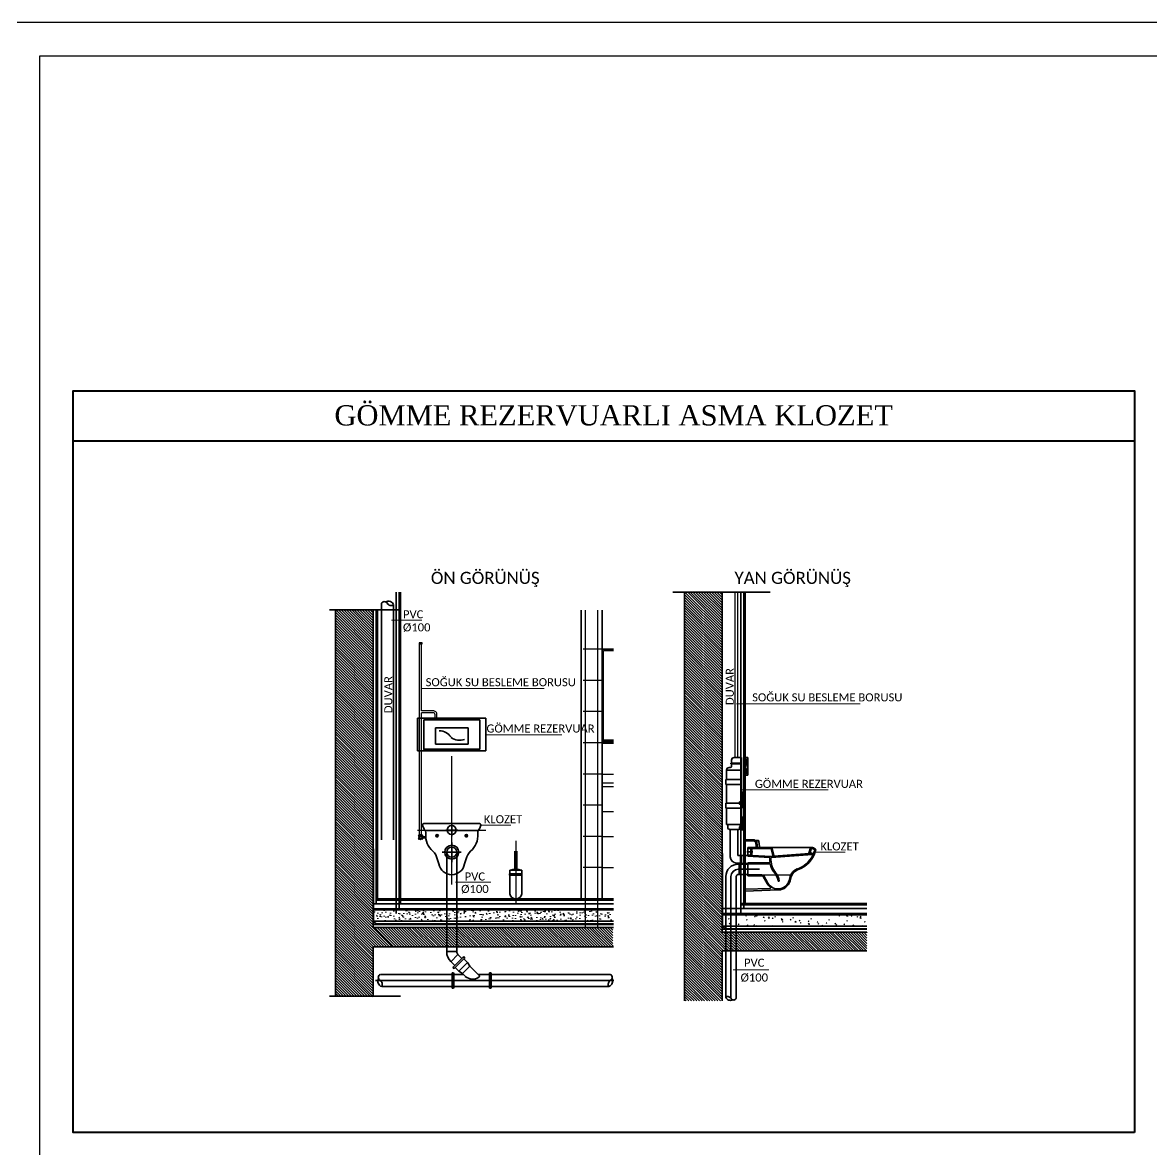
# Model space of a CAD drawing. Header units: centimetres. Extents: x 405464 to 563355, y 50011 to 66875.
# Drawn here: x 544712 to 548065, y 55663 to 59011 of the extents above; entities that cross this region are included whole.
import ezdxf
from ezdxf.enums import TextEntityAlignment as Align

# ---------------------------------------------------------------- set-up
doc = ezdxf.new("R2010")
doc.units = ezdxf.units.CM
for name, color, linetype, lineweight in [('0-KRCN-SHT-DETAY-20', 41, 'Continuous', 20), ('0-KRCN-SHT-DETAY-25', 4, 'Continuous', 25), ('0-KRCN-SHT-DETAY-35', 141, 'Continuous', 35), ('0-KRCN-SHT-DETAY-YAZI', 71, 'Continuous', 35), ('0-KRCN-SHT-DETAY-ÇERÇEVE', 71, 'Continuous', 40), ('0-KRCN-SHT-YAZI', 31, 'Continuous', 35), ('0-KRCN-Z-ANTET', 71, 'Continuous', 30)]:
    doc.layers.add(name, color=color, linetype=linetype, lineweight=lineweight)
doc.styles.add('KATMAN YAZI STİLİ', font='calibri.ttf')
doc.styles.add('mm', font='times.ttf', dxfattribs={"height": 3.3})

# ---------------------------------------------------------------- blocks, each defined once
blk = doc.blocks.new('G$CE67928BF')
at = {"layer": '0-KRCN-SHT-DETAY-25', "lineweight": 20}
h = blk.add_hatch(dxfattribs=at)
h.set_pattern_fill('AR-CONC', color=22, scale=2.3166, style=0)
h.set_pattern_definition([(50, (-119630.956, -18264.359), (16.6160494, -1.453716), [1.73745, -19.11195]), (355, (-119630.956, -18264.359), (-3.2143134, 17.425283), [1.38996, -15.28956]), (100.4514, (-119629.572, -18264.48), (13.4017483, 15.9715564), [1.4766052, -16.2426582]), (46.1842, (-119630.956, -18259.725), (24.723706, -3.8344135), [2.606175, -28.667925]), (96.6356, (-119628.896, -18260.045), (21.652396, 22.5664146), [2.214908, -24.3639834]), (351.1842, (-119630.956, -18259.725), (21.6523786, 22.5664315), [2.08494, -22.93434]), (21, (-119628.64, -18260.884), (13.8279488, -9.3270692), [1.73745, -19.11195]), (326, (-119628.64, -18260.884), (5.636643, 16.798826), [1.38996, -15.28956]), (71.4514, (-119627.488, -18261.661), (19.4645974, 7.4717415), [1.4766052, -16.2426582]), (37.5, (-119630.9565, -18264.3587), (0.2816952, 7.71181902), [0, -15.104232, 0, -15.52122, 0, -15.347475]), (7.5, (-119630.9565, -18264.359), (6.0942689, 9.1369417), [0, -8.849412, 0, -14.756742, 0, -5.849415]), (327.5, (-119636.1225, -18264.359), (12.36653056, -0.52250616), [0, -5.7915, 0, -18.06948, 0, -23.97681]), (317.5, (-119638.439, -18264.359), (13.5100908, 2.319032), [0, -7.52895, 0, -11.999988, 0, -17.02701])])
h.paths.add_polyline_path([(802.4, -787.8), (802.4, -771.1), (445.7, -771.1), (445.7, -787.8)])
at = {"layer": '0-KRCN-SHT-DETAY-20'}
for p, q in [((472.7, -340.5), (517.7, -340.5)), ((516.2, -442.2), (699.8, -442.2)), ((985.4, -464.6), (1168.9, -464.6)), ((726, -510.9), (612.9, -510.9)), ((1121.3, -592.4), (992.6, -592.4)), ((650.2, -645), (605.7, -645)), ((1146.4, -685.3), (1101.9, -685.3)), ((567.8, -730), (620.5, -730)), ((1033, -859.9), (980.3, -859.9))]:
    blk.add_line(p, q, dxfattribs=at)
at = {"layer": '0-KRCN-SHT-DETAY-25', "color": 22}
for p, q in [((908.2, -298.3), (963.8, -353.9)), ((912.7, -298.9), (963.8, -350)), ((916.6, -298.9), (963.8, -346.1)), ((920.5, -298.9), (963.8, -342.1)), ((924.5, -298.9), (963.8, -338.2)), ((928.4, -298.9), (963.8, -334.3)), ((932.3, -298.9), (963.8, -330.3)), ((936.3, -298.9), (963.8, -326.4)), ((940.2, -298.9), (963.8, -322.5)), ((944.1, -298.9), (963.8, -318.5)), ((948.1, -298.9), (963.8, -314.6)), ((952, -298.9), (963.8, -310.7)), ((955.9, -298.9), (963.8, -306.8)), ((959.8, -298.9), (963.8, -302.8)), ((908.2, -302.3), (963.8, -357.9)), ((908.2, -306.2), (963.8, -361.8)), ((908.2, -310.1), (963.8, -365.7)), ((908.2, -314.1), (963.8, -369.7)), ((908.2, -318), (963.8, -373.6)), ((390.1, -325.4), (445.7, -380.9)), ((390.1, -329.3), (445.7, -384.9)), ((390.1, -333.2), (445.7, -388.8)), ((394.6, -325.9), (445.7, -377)), ((398.5, -325.9), (445.7, -373.1)), ((402.4, -325.9), (445.7, -369.2)), ((406.4, -325.9), (445.7, -365.2)), ((410.3, -325.9), (445.7, -361.3)), ((414.2, -325.9), (445.7, -357.4)), ((418.1, -325.9), (445.7, -353.4)), ((422.1, -325.9), (445.7, -349.5)), ((426, -325.9), (445.7, -345.6)), ((429.9, -325.9), (445.7, -341.6)), ((433.9, -325.9), (445.7, -337.7)), ((437.8, -325.9), (445.7, -333.8)), ((441.7, -325.9), (445.7, -329.8)), ((908.2, -321.9), (963.8, -377.5)), ((908.2, -325.8), (963.8, -381.4)), ((908.2, -329.8), (963.8, -385.4)), ((908.2, -333.7), (963.8, -389.3)), ((390.1, -337.1), (445.7, -392.7)), ((390.1, -341.1), (445.7, -396.7)), ((390.1, -345), (445.7, -400.6)), ((390.1, -348.9), (445.7, -404.5)), ((908.2, -337.6), (963.8, -393.2)), ((908.2, -341.6), (963.8, -397.2)), ((908.2, -345.5), (963.8, -401.1)), ((908.2, -349.4), (963.8, -405)), ((390.1, -352.9), (445.7, -408.5)), ((390.1, -356.8), (445.7, -412.4)), ((390.1, -360.7), (445.7, -416.3)), ((390.1, -364.7), (445.7, -420.3)), ((390.1, -368.6), (445.7, -424.2)), ((908.2, -353.4), (963.8, -409)), ((908.2, -357.3), (963.8, -412.9)), ((908.2, -361.2), (963.8, -416.8)), ((908.2, -365.2), (963.8, -420.8)), ((390.1, -372.5), (445.7, -428.1)), ((390.1, -376.5), (445.7, -432.1)), ((390.1, -380.4), (445.7, -436)), ((390.1, -384.3), (445.7, -439.9)), ((784, -383.8), (757.5, -383.8)), ((789.3, -383.8), (802.4, -383.8)), ((908.2, -369.1), (963.8, -424.7)), ((908.2, -373), (963.8, -428.6)), ((908.2, -377), (963.8, -432.6)), ((908.2, -380.9), (963.8, -436.5)), ((908.2, -384.8), (963.8, -440.4)), ((390.1, -388.3), (445.7, -443.9)), ((390.1, -392.2), (445.7, -447.8)), ((390.1, -396.1), (445.7, -451.7)), ((390.1, -400), (445.7, -455.6)), ((908.2, -388.8), (963.8, -444.3)), ((908.2, -392.7), (963.8, -448.3)), ((908.2, -396.6), (963.8, -452.2)), ((908.2, -400.5), (963.8, -456.1)), ((390.1, -404), (445.7, -459.6)), ((390.1, -407.9), (445.7, -463.5)), ((390.1, -411.8), (445.7, -467.4)), ((390.1, -415.8), (445.7, -471.4)), ((908.2, -404.5), (963.8, -460.1)), ((908.2, -408.4), (963.8, -464)), ((908.2, -412.3), (963.8, -467.9)), ((908.2, -416.3), (963.8, -471.9)), ((390.1, -419.7), (445.7, -475.3)), ((390.1, -423.6), (445.7, -479.2)), ((390.1, -427.6), (445.7, -483.2)), ((390.1, -431.5), (445.7, -487.1)), ((390.1, -435.4), (445.7, -491)), ((784, -430.1), (757.5, -430.1)), ((908.2, -420.2), (963.8, -475.8)), ((908.2, -424.1), (963.8, -479.7)), ((908.2, -428.1), (963.8, -483.7)), ((908.2, -432), (963.8, -487.6)), ((390.1, -439.4), (445.7, -495)), ((390.1, -443.3), (445.7, -498.9)), ((390.1, -447.2), (445.7, -502.8)), ((390.1, -451.2), (445.7, -506.8)), ((908.2, -435.9), (963.8, -491.5)), ((908.2, -439.9), (963.8, -495.5)), ((908.2, -443.8), (963.8, -499.4)), ((908.2, -447.7), (963.8, -503.3)), ((908.2, -451.7), (963.8, -507.3)), ((390.1, -455.1), (445.7, -510.7)), ((390.1, -459), (445.7, -514.6)), ((390.1, -462.9), (445.7, -518.5)), ((390.1, -466.9), (445.7, -522.5)), ((908.2, -455.6), (963.8, -511.2)), ((908.2, -459.5), (963.8, -515.1)), ((908.2, -463.4), (963.8, -519)), ((908.2, -467.4), (963.8, -523)), ((390.1, -470.8), (445.7, -526.4)), ((390.1, -474.7), (445.7, -530.3)), ((390.1, -478.7), (445.7, -534.3)), ((390.1, -482.6), (445.7, -538.2)), ((784, -476.4), (757.5, -476.4)), ((908.2, -471.3), (963.8, -526.9)), ((908.2, -475.2), (963.8, -530.8)), ((908.2, -479.2), (963.8, -534.8)), ((908.2, -483.1), (963.8, -538.7)), ((390.1, -486.5), (445.7, -542.1)), ((390.1, -490.5), (445.7, -546.1)), ((390.1, -494.4), (445.7, -550)), ((390.1, -498.3), (445.7, -553.9)), ((390.1, -502.3), (445.7, -557.9)), ((908.2, -487), (963.8, -542.6)), ((908.2, -491), (963.8, -546.6)), ((908.2, -494.9), (963.8, -550.5)), ((908.2, -498.8), (963.8, -554.4)), ((908.2, -502.8), (963.8, -558.4)), ((390.1, -506.2), (445.7, -561.8)), ((390.1, -510.1), (445.7, -565.7)), ((390.1, -514.1), (445.7, -569.7)), ((390.1, -518), (445.7, -573.6)), ((908.2, -506.7), (963.8, -562.3)), ((908.2, -510.6), (963.8, -566.2)), ((908.2, -514.6), (963.8, -570.2)), ((908.2, -518.5), (963.8, -574.1)), ((390.1, -521.9), (445.7, -577.5)), ((390.1, -525.9), (445.7, -581.5)), ((390.1, -529.8), (445.7, -585.4)), ((390.1, -533.7), (445.7, -589.3)), ((784, -522.8), (757.5, -522.8)), ((785.8, -523.1), (802.4, -523.1)), ((908.2, -522.4), (963.8, -578)), ((908.2, -526.4), (963.8, -581.9)), ((908.2, -530.3), (963.8, -585.9)), ((908.2, -534.2), (963.8, -589.8)), ((390.1, -537.6), (445.7, -593.2)), ((390.1, -541.6), (445.7, -597.2)), ((390.1, -545.5), (445.7, -601.1)), ((390.1, -549.4), (445.7, -605)), ((908.2, -538.1), (963.8, -593.7)), ((908.2, -542.1), (963.8, -597.7)), ((908.2, -546), (963.8, -601.6)), ((908.2, -549.9), (963.8, -605.5)), ((390.1, -553.4), (445.7, -609)), ((390.1, -557.3), (445.7, -612.9)), ((390.1, -561.2), (445.7, -616.8)), ((390.1, -565.2), (445.7, -620.8)), ((390.1, -569.1), (445.7, -624.7)), ((784, -569.1), (757.5, -569.1)), ((785.8, -569.1), (802.4, -569.1)), ((908.2, -553.9), (963.8, -609.5)), ((908.2, -557.8), (963.8, -613.4)), ((908.2, -561.7), (963.8, -617.3)), ((908.2, -565.7), (963.8, -621.3)), ((908.2, -569.6), (963.8, -625.2)), ((390.1, -573), (445.7, -628.6)), ((390.1, -577), (445.7, -632.6)), ((390.1, -580.9), (445.7, -636.5)), ((390.1, -584.8), (445.7, -640.4)), ((785.8, -582.1), (802.4, -582.1)), ((908.2, -573.5), (963.8, -629.1)), ((908.2, -577.5), (963.8, -633.1)), ((908.2, -581.4), (963.8, -637)), ((908.2, -585.3), (963.8, -640.9)), ((390.1, -588.8), (445.7, -644.4)), ((390.1, -592.7), (445.7, -648.3)), ((390.1, -596.6), (445.7, -652.2)), ((390.1, -600.5), (445.7, -656.1)), ((785.8, -587.6), (802.4, -587.6)), ((908.2, -589.3), (963.8, -644.9)), ((908.2, -593.2), (963.8, -648.8)), ((908.2, -597.1), (963.8, -652.7)), ((908.2, -601), (963.8, -656.6)), ((390.1, -604.5), (445.7, -660.1)), ((390.1, -608.4), (445.7, -664)), ((390.1, -612.3), (445.7, -667.9)), ((390.1, -616.3), (445.7, -671.9)), ((390.1, -620.2), (445.7, -675.8)), ((784, -615.4), (757.5, -615.4)), ((908.2, -605), (963.8, -660.6)), ((908.2, -608.9), (963.8, -664.5)), ((908.2, -612.8), (963.8, -668.4)), ((908.2, -616.8), (963.8, -672.4)), ((390.1, -624.1), (445.7, -679.7)), ((390.1, -628.1), (445.7, -683.7)), ((390.1, -632), (445.7, -687.6)), ((390.1, -635.9), (445.7, -691.5)), ((785.8, -624.7), (802.4, -624.7)), ((908.2, -620.7), (963.8, -676.3)), ((908.2, -624.6), (963.8, -680.2)), ((908.2, -628.6), (963.8, -684.2)), ((908.2, -632.5), (963.8, -688.1)), ((908.2, -636.4), (963.8, -692)), ((390.1, -639.9), (445.7, -695.5)), ((390.1, -643.8), (445.7, -699.4)), ((390.1, -647.7), (445.7, -703.3)), ((390.1, -651.7), (445.7, -707.3)), ((908.2, -640.4), (963.8, -696)), ((908.2, -644.3), (963.8, -699.9)), ((908.2, -648.2), (963.8, -703.8)), ((908.2, -652.2), (963.8, -707.8)), ((390.1, -655.6), (445.7, -711.2)), ((390.1, -659.5), (445.7, -715.1)), ((390.1, -663.5), (445.7, -719)), ((390.1, -667.4), (445.7, -723)), ((657.5, -668.5), (657.5, -762.3)), ((784, -661.8), (757.5, -661.8)), ((785.8, -661.8), (802.4, -661.8)), ((908.2, -656.1), (963.8, -711.7)), ((908.2, -660), (963.8, -715.6)), ((908.2, -663.9), (963.8, -719.5)), ((908.2, -667.9), (963.8, -723.5)), ((390.1, -671.3), (445.7, -726.9)), ((390.1, -675.2), (445.7, -730.8)), ((390.1, -679.2), (445.7, -734.8)), ((390.1, -683.1), (445.7, -738.7)), ((390.1, -687), (445.7, -742.6)), ((908.2, -671.8), (963.8, -727.4)), ((908.2, -675.7), (963.8, -731.3)), ((908.2, -679.7), (963.8, -735.3)), ((908.2, -683.6), (963.8, -739.2)), ((390.1, -691), (445.7, -746.6)), ((390.1, -694.9), (445.7, -750.5)), ((390.1, -698.8), (445.7, -754.4)), ((390.1, -702.8), (445.7, -758.4)), ((908.2, -687.5), (963.8, -743.1)), ((908.2, -691.5), (963.8, -747.1)), ((908.2, -695.4), (963.8, -751)), ((908.2, -699.3), (963.8, -754.9)), ((908.2, -703.3), (963.8, -758.9)), ((390.1, -706.7), (445.7, -762.3)), ((390.1, -710.6), (445.7, -766.2)), ((390.1, -714.6), (445.7, -770.2)), ((390.1, -718.5), (445.7, -774.1)), ((784, -708.1), (757.5, -708.1)), ((785.8, -708.1), (802.4, -708.1)), ((908.2, -707.2), (963.8, -762.8)), ((908.2, -711.1), (963.8, -766.7)), ((908.2, -715.1), (963.8, -770.7)), ((908.2, -719), (963.8, -774.6)), ((390.1, -722.4), (445.7, -778)), ((390.1, -726.4), (445.7, -782)), ((390.1, -730.3), (445.7, -785.9)), ((390.1, -734.2), (445.7, -789.8)), ((908.2, -722.9), (963.8, -778.5)), ((908.2, -726.9), (963.8, -782.5)), ((908.2, -730.8), (963.8, -786.4)), ((908.2, -734.7), (963.8, -790.3)), ((390.1, -738.1), (445.7, -793.7)), ((390.1, -742.1), (473.7, -825.7)), ((390.1, -746), (469.8, -825.7)), ((390.1, -749.9), (465.9, -825.7)), ((390.1, -753.9), (461.9, -825.7)), ((908.2, -738.6), (963.8, -794.2)), ((908.2, -742.6), (963.8, -798.2)), ((908.2, -746.5), (963.8, -802.1)), ((908.2, -750.4), (989.7, -831.9)), ((390.1, -757.8), (458, -825.7)), ((390.1, -761.7), (454.1, -825.7)), ((390.1, -765.7), (450.1, -825.7)), ((390.1, -769.6), (445.7, -825.2)), ((908.2, -754.4), (985.8, -831.9)), ((908.2, -758.3), (981.9, -831.9)), ((908.2, -762.2), (977.9, -831.9)), ((908.2, -766.2), (974, -831.9)), ((908.2, -770.1), (970.1, -831.9)), ((390.1, -773.5), (445.7, -829.1)), ((390.1, -777.5), (445.7, -833.1)), ((390.1, -781.4), (445.7, -837)), ((390.1, -785.3), (445.7, -840.9)), ((908.2, -774), (966.1, -831.9)), ((908.2, -778), (963.8, -833.6)), ((908.2, -781.9), (963.8, -837.5)), ((908.2, -785.8), (963.8, -841.4)), ((390.1, -789.3), (445.7, -844.9)), ((390.1, -793.2), (445.7, -848.8)), ((390.1, -797.1), (445.7, -852.7)), ((390.1, -801.1), (445.7, -856.6)), ((447.7, -797.1), (475.5, -824.9)), ((451.7, -797.1), (479.5, -824.9)), ((455.6, -797.1), (483.4, -824.9)), ((459.5, -797.1), (487.3, -824.9)), ((463.5, -797.1), (491.3, -824.9)), ((467.4, -797.1), (495.2, -824.9)), ((471.3, -797.1), (499.1, -824.9)), ((475.3, -797.1), (503.1, -824.9)), ((479.2, -797.1), (507, -824.9)), ((483.1, -797.1), (510.9, -824.9)), ((487.1, -797.1), (514.9, -824.9)), ((491, -797.1), (518.8, -824.9)), ((494.9, -797.1), (522.7, -824.9)), ((498.8, -797.1), (526.6, -824.9)), ((502.8, -797.1), (530.6, -824.9)), ((506.7, -797.1), (534.5, -824.9)), ((510.6, -797.1), (538.4, -824.9)), ((514.6, -797.1), (542.4, -824.9)), ((518.5, -797.1), (546.3, -824.9)), ((522.4, -797.1), (550.2, -824.9)), ((526.4, -797.1), (554.2, -824.9)), ((530.3, -797.1), (558.1, -824.9)), ((534.2, -797.1), (562, -824.9)), ((538.2, -797.1), (566, -824.9)), ((542.1, -797.1), (569.9, -824.9)), ((546, -797.1), (573.8, -824.9)), ((550, -797.1), (577.8, -824.9)), ((553.9, -797.1), (581.7, -824.9)), ((557.8, -797.1), (585.6, -824.9)), ((561.8, -797.1), (589.6, -824.9)), ((565.7, -797.1), (593.5, -824.9)), ((569.6, -797.1), (597.4, -824.9)), ((573.5, -797.1), (601.3, -824.9)), ((577.5, -797.1), (605.3, -824.9)), ((581.4, -797.1), (609.2, -824.9)), ((585.3, -797.1), (613.1, -824.9)), ((589.3, -797.1), (617.1, -824.9)), ((593.2, -797.1), (621, -824.9)), ((597.1, -797.1), (624.9, -824.9)), ((601.1, -797.1), (628.9, -824.9)), ((605, -797.1), (632.8, -824.9)), ((608.9, -797.1), (636.7, -824.9)), ((612.9, -797.1), (640.7, -824.9)), ((616.8, -797.1), (644.6, -824.9)), ((620.7, -797.1), (648.5, -824.9)), ((624.7, -797.1), (652.5, -824.9)), ((628.6, -797.1), (657.2, -825.7)), ((632.5, -797.1), (661.2, -825.7)), ((636.4, -797.1), (665.1, -825.7)), ((640.4, -797.1), (669, -825.7)), ((644.3, -797.1), (673, -825.7)), ((648.2, -797.1), (676.9, -825.7)), ((652.2, -797.1), (680.8, -825.7)), ((656.1, -797.1), (684.8, -825.7)), ((660, -797.1), (688.7, -825.7)), ((664, -797.1), (691.8, -824.9)), ((667.9, -797.1), (695.7, -824.9)), ((671.8, -797.1), (699.6, -824.9)), ((675.8, -797.1), (703.6, -824.9)), ((679.7, -797.1), (707.5, -824.9)), ((683.6, -797.1), (711.4, -824.9)), ((687.6, -797.1), (715.4, -824.9)), ((691.5, -797.1), (719.3, -824.9)), ((695.4, -797.1), (723.2, -824.9)), ((699.4, -797.1), (727.1, -824.9)), ((703.3, -797.1), (731.1, -824.9)), ((707.2, -797.1), (735, -824.9)), ((711.1, -797.1), (739.8, -825.7)), ((715.1, -797.1), (743.7, -825.7)), ((719, -797.1), (747.7, -825.7)), ((722.9, -797.1), (751.6, -825.7)), ((726.9, -797.1), (755.5, -825.7)), ((730.8, -797.1), (759.4, -825.7)), ((734.7, -797.1), (763.4, -825.7)), ((738.7, -797.1), (767.3, -825.7)), ((742.6, -797.1), (771.2, -825.7)), ((746.5, -797.1), (774.3, -824.9)), ((750.5, -797.1), (778.3, -824.9)), ((754.4, -797.1), (782.2, -824.9)), ((758.3, -797.1), (786.1, -824.9)), ((762.3, -797.1), (790.1, -824.9)), ((766.2, -797.1), (794, -824.9)), ((770.1, -797.1), (797.9, -824.9)), ((774, -797.1), (801.8, -824.9)), ((778, -797.1), (801.7, -820.8)), ((781.9, -797.1), (801.7, -816.9)), ((785.8, -797.1), (801.7, -813)), ((789.8, -797.1), (801.7, -809)), ((793.7, -797.1), (801.7, -805.1)), ((797.6, -797.1), (801.7, -801.2)), ((908.2, -789.8), (963.8, -845.4)), ((908.2, -793.7), (963.8, -849.3)), ((908.2, -797.6), (963.8, -853.2)), ((908.2, -801.5), (963.8, -857.1)), ((965.9, -804.1), (993.7, -831.9)), ((969.8, -804.1), (997.6, -831.9)), ((973.7, -804.1), (1001.5, -831.9)), ((977.6, -804.1), (1005.4, -831.9)), ((981.6, -804.1), (1009.4, -831.9)), ((985.5, -804.1), (1013.3, -831.9)), ((989.4, -804.1), (1017.2, -831.9)), ((993.4, -804.1), (1021.2, -831.9)), ((997.3, -804.1), (1025.1, -831.9)), ((1001.2, -804.1), (1029, -831.9)), ((1005.2, -804.1), (1033, -831.9)), ((1009.1, -804.1), (1036.9, -831.9)), ((1013, -804.1), (1040.8, -831.9)), ((1017, -804.1), (1044.8, -831.9)), ((1020.9, -804.1), (1048.7, -831.9)), ((1024.8, -804.1), (1052.6, -831.9)), ((1028.8, -804.1), (1056.6, -831.9)), ((1032.7, -804.1), (1060.5, -831.9)), ((1036.6, -804.1), (1064.4, -831.9)), ((1040.6, -804.1), (1068.3, -831.9)), ((1044.5, -804.1), (1072.3, -831.9)), ((1048.4, -804.1), (1076.2, -831.9)), ((1052.3, -804.1), (1080.1, -831.9)), ((1056.3, -804.1), (1084.1, -831.9)), ((1060.2, -804.1), (1088, -831.9)), ((1064.1, -804.1), (1091.9, -831.9)), ((1068.1, -804.1), (1095.9, -831.9)), ((1072, -804.1), (1099.8, -831.9)), ((1075.9, -804.1), (1103.7, -831.9)), ((1079.9, -804.1), (1107.7, -831.9)), ((1083.8, -804.1), (1111.6, -831.9)), ((1087.7, -804.1), (1115.5, -831.9)), ((1091.7, -804.1), (1119.5, -831.9)), ((1095.6, -804.1), (1123.4, -831.9)), ((1099.5, -804.1), (1127.3, -831.9)), ((1103.5, -804.1), (1131.3, -831.9)), ((1107.4, -804.1), (1135.2, -831.9)), ((1111.3, -804.1), (1139.1, -831.9)), ((1115.2, -804.1), (1143, -831.9)), ((1119.2, -804.1), (1147, -831.9)), ((1123.1, -804.1), (1150.9, -831.9)), ((1127, -804.1), (1154.8, -831.9)), ((1131, -804.1), (1158.8, -831.9)), ((1134.9, -804.1), (1162.7, -831.9)), ((1138.8, -804.1), (1166.6, -831.9)), ((1142.8, -804.1), (1170.6, -831.9)), ((1146.7, -804.1), (1174.5, -831.9)), ((1150.6, -804.1), (1178.4, -831.9)), ((1154.6, -804.1), (1178.9, -828.5)), ((1158.5, -804.1), (1178.9, -824.6)), ((1162.4, -804.1), (1178.9, -820.7)), ((1166.4, -804.1), (1178.9, -816.7)), ((1170.3, -804.1), (1178.9, -812.8)), ((1174.2, -804.1), (1178.9, -808.9)), ((1178.1, -804.1), (1178.9, -804.9)), ((390.1, -805), (445.7, -860.6)), ((390.1, -808.9), (445.7, -864.5)), ((390.1, -812.8), (445.7, -868.4)), ((390.1, -816.8), (445.7, -872.4)), ((390.1, -820.7), (445.7, -876.3)), ((908.2, -805.5), (963.8, -861.1)), ((908.2, -809.4), (963.8, -865)), ((908.2, -813.3), (963.8, -868.9)), ((908.2, -817.3), (963.8, -872.9)), ((908.2, -821.2), (963.8, -876.8)), ((390.1, -824.6), (445.7, -880.2)), ((390.1, -828.6), (445.7, -884.2)), ((390.1, -832.5), (445.7, -888.1)), ((390.1, -836.4), (445.7, -892)), ((908.2, -825.1), (963.8, -880.7)), ((908.2, -829.1), (963.8, -884.7)), ((908.2, -833), (963.8, -888.6)), ((908.2, -836.9), (963.8, -892.5)), ((390.1, -840.4), (445.7, -896)), ((390.1, -844.3), (445.7, -899.9)), ((390.1, -848.2), (441.1, -899.2)), ((390.1, -852.2), (437.1, -899.2)), ((908.2, -840.9), (963.8, -896.5)), ((908.2, -844.8), (963.8, -900.4)), ((908.2, -848.7), (963.8, -904.3)), ((908.2, -852.7), (961.5, -906)), ((390.1, -856.1), (433.2, -899.2)), ((390.1, -860), (429.3, -899.2)), ((390.1, -864), (425.4, -899.2)), ((390.1, -867.9), (421.4, -899.2)), ((908.2, -856.6), (957.6, -906)), ((908.2, -860.5), (953.7, -906)), ((908.2, -864.5), (949.7, -906)), ((908.2, -868.4), (945.8, -906)), ((390.1, -871.8), (417.5, -899.2)), ((390.1, -875.7), (413.6, -899.2)), ((390.1, -879.7), (409.6, -899.2)), ((390.1, -883.6), (405.7, -899.2)), ((390.1, -887.5), (401.8, -899.2)), ((908.2, -872.3), (941.9, -906)), ((908.2, -876.2), (937.9, -906)), ((908.2, -880.2), (934, -906)), ((908.2, -884.1), (930.1, -906)), ((908.2, -888), (926.1, -906)), ((390.1, -891.5), (397.8, -899.2)), ((390.1, -895.4), (393.9, -899.2)), ((908.2, -892), (922.2, -906)), ((908.2, -895.9), (918.3, -906)), ((908.2, -899.8), (914.3, -906))]:
    blk.add_line(p, q, dxfattribs=at)
at = {"layer": '0-KRCN-SHT-DETAY-25', "ltscale": 20}
for p, q in [((963.8, -298.9), (963.8, -298.9)), ((801.6, -797.1), (801.7, -797.2)), ((908.2, -903.8), (910.4, -906))]:
    blk.add_line(p, q, dxfattribs=at)
at = {"layer": '0-KRCN-SHT-DETAY-25', "color": 4}
for p, q in [((983.1, -544.7), (983.1, -298.9)), ((987.1, -544.7), (987.1, -298.9)), ((514.6, -662.2), (514.6, -375.8)), ((517.6, -475), (517.6, -375.8)), ((517.6, -662.2), (517.6, -478)), ((562.3, -733.1), (562.3, -542.6)), ((1023, -718.7), (1043.5, -718.7)), ((1045.2, -718.7), (1065.8, -718.7))]:
    blk.add_line(p, q, dxfattribs=at)
at = {"layer": '0-KRCN-SHT-DETAY-25', "color": 4, "linetype": 'Continuous'}
blk.add_line((612.9, -653.1), (511.7, -653.1), dxfattribs=at)
at = {"layer": '0-KRCN-SHT-DETAY-25'}
for p, q in [((1094.8, -687.9), (1095.1, -686.4)), ((1096.6, -686.4), (1096, -688.8)), ((1097.5, -688.5), (1097.8, -687.1)), ((1038.7, -693.1), (1040, -691.8)), ((1039.8, -692.1), (1039, -690.8)), ((1047.1, -728.2), (1048.6, -728.2))]:
    blk.add_line(p, q, dxfattribs=at)
at = {"layer": '0-KRCN-SHT-DETAY-25', "color": 22, "lineweight": 20}
for p, q in [((973, -784.2), (974.3, -783.7)), ((973, -784.2), (973.9, -784.8)), ((973.9, -784.9), (974.3, -783.8)), ((985.2, -778.9), (985.7, -778.2)), ((985.2, -778.9), (986.3, -779)), ((986.3, -779.1), (986.1, -778.2)), ((988.6, -778.2), (989.5, -778.8)), ((989.5, -778.9), (989.7, -778.2)), ((998.5, -780), (999.3, -779)), ((998.5, -780), (999.6, -780.1)), ((999.6, -780.2), (999.4, -779.1)), ((999.6, -785.7), (1000.9, -785.2)), ((999.6, -785.7), (1000.5, -786.3)), ((1000.6, -786.4), (1000.9, -785.2)), ((1011.7, -781.2), (1012.6, -780.1)), ((1011.7, -781.2), (1012.9, -781.3)), ((1012.6, -779.9), (1014.1, -778.4)), ((1012.6, -779.9), (1014.3, -780.1)), ((1012.9, -781.4), (1012.6, -780.2)), ((1014.3, -780.2), (1014.1, -778.4)), ((1015.2, -779.7), (1016.5, -779.2)), ((1015.2, -779.7), (1016.1, -780.3)), ((1016.1, -780.4), (1016.5, -779.3)), ((1025, -782.4), (1025.9, -781.3)), ((1025, -782.4), (1026.1, -782.5)), ((1026.2, -782.5), (1025.9, -781.4)), ((1026.3, -787.1), (1027.6, -786.6)), ((1026.3, -787.1), (1027.2, -787.8)), ((1027.2, -787.8), (1027.6, -786.7)), ((1032.4, -783), (1033.8, -781.4)), ((1032.4, -783), (1034.1, -783.2)), ((1034.1, -783.3), (1033.9, -781.5)), ((1038.3, -783.5), (1039.2, -782.5)), ((1038.3, -783.5), (1039.4, -783.6)), ((1039.4, -783.7), (1039.2, -782.5)), ((1041.8, -781.2), (1043.1, -780.7)), ((1041.8, -781.2), (1042.8, -781.8)), ((1042.8, -781.9), (1043.1, -780.7)), ((1051.6, -784.7), (1052.5, -783.6)), ((1051.6, -784.7), (1052.7, -784.8)), ((1052.2, -786), (1053.6, -784.5)), ((1052.2, -786), (1053.8, -786.3)), ((1052.7, -784.9), (1052.5, -783.7)), ((1053.8, -786.3), (1053.6, -784.6)), ((1064.9, -785.9), (1065.8, -784.8)), ((1064.9, -785.9), (1066, -786)), ((1066, -786), (1065.8, -784.9)), ((1068.5, -782.7), (1069.8, -782.2)), ((1068.5, -782.7), (1069.4, -783.3)), ((1069.4, -783.4), (1069.8, -782.2)), ((1072, -789.1), (1073.4, -787.6)), ((1073.6, -789.4), (1073.4, -787.6)), ((1078.2, -787), (1079.1, -786)), ((1078.2, -787), (1079.3, -787.1)), ((1079.3, -787.2), (1079.1, -786)), ((1091.5, -788.2), (1092.4, -787.1)), ((1092.6, -788.4), (1092.4, -787.2)), ((1095.1, -784.1), (1096.4, -783.6)), ((1095.1, -784.1), (1096, -784.8)), ((1096, -784.8), (1096.4, -783.7)), ((1110.7, -778.2), (1111.6, -778.8)), ((1111.6, -778.9), (1111.8, -778.2)), ((1121.7, -785.6), (1123, -785.1)), ((1121.7, -785.6), (1122.7, -786.2)), ((1122.7, -786.3), (1123, -785.2)), ((1137.3, -779.6), (1138.6, -779.1)), ((1137.3, -779.6), (1138.2, -780.3)), ((1138.2, -780.3), (1138.6, -779.2)), ((1142.1, -778.9), (1142.7, -778.2)), ((1142.1, -778.9), (1143.2, -779)), ((1143.2, -779.1), (1143.1, -778.2)), ((1148.4, -787.1), (1149.7, -786.6)), ((1148.4, -787.1), (1149.3, -787.7)), ((1148.6, -780.2), (1150.1, -778.7)), ((1148.6, -780.2), (1150.3, -780.5)), ((1149.3, -787.8), (1149.7, -786.7)), ((1150.3, -780.6), (1150.1, -778.8)), ((1155.4, -780.1), (1156.3, -779)), ((1155.4, -780.1), (1156.5, -780.2)), ((1156.5, -780.2), (1156.3, -779.1)), ((1163.9, -781.1), (1165.2, -780.6)), ((1163.9, -781.1), (1164.9, -781.8)), ((1164.9, -781.8), (1165.2, -780.7)), ((1168.4, -783.3), (1169.8, -781.8)), ((1168.4, -783.3), (1170, -783.6)), ((1168.7, -781.2), (1169.6, -780.2)), ((1168.7, -781.2), (1169.8, -781.3)), ((1169.8, -781.4), (1169.6, -780.2)), ((1170.1, -783.6), (1169.9, -781.9)), ((974.4, -791.7), (975.3, -790.6)), ((974.4, -791.7), (975.5, -791.8)), ((975.6, -791.8), (975.3, -790.7)), ((975.5, -794.9), (977, -793.4)), ((975.5, -794.9), (975.6, -794.9)), ((977.1, -794.9), (977, -793.4)), ((984.1, -791.6), (985.4, -791.1)), ((984.1, -791.6), (985, -792.3)), ((985, -792.3), (985.4, -791.2)), ((987.7, -792.8), (988.6, -791.8)), ((987.7, -792.8), (988.8, -792.9)), ((988.8, -793), (988.6, -791.8)), ((1001, -794), (1001.9, -792.9)), ((1001, -794), (1002.1, -794.1)), ((1002.1, -794.2), (1001.9, -793)), ((1010.7, -793.1), (1012, -792.6)), ((1010.7, -793.1), (1011.6, -793.7)), ((1011.6, -793.8), (1012, -792.7)), ((1014.5, -794.9), (1015.2, -794.1)), ((1015.4, -794.9), (1015.2, -794.2)), ((1037.3, -794.6), (1038.6, -794.1)), ((1037.3, -794.6), (1037.7, -794.9)), ((1038.4, -794.9), (1038.6, -794.2)), ((1052.9, -788.6), (1054.2, -788.1)), ((1052.9, -788.6), (1053.8, -789.3)), ((1053.8, -789.3), (1054.2, -788.2)), ((1072, -789.1), (1073.6, -789.3)), ((1079.5, -790.1), (1080.8, -789.6)), ((1079.5, -790.1), (1080.5, -790.7)), ((1080.5, -790.8), (1080.8, -789.7)), ((1091.5, -788.2), (1092.6, -788.3)), ((1091.7, -792.2), (1093.2, -790.7)), ((1091.7, -792.2), (1093.4, -792.4)), ((1093.4, -792.5), (1093.2, -790.7)), ((1104.8, -789.4), (1105.7, -788.3)), ((1104.8, -789.4), (1105.9, -789.4)), ((1105.9, -789.5), (1105.7, -788.4)), ((1106.2, -791.6), (1107.5, -791.1)), ((1106.2, -791.6), (1107.1, -792.2)), ((1107.1, -792.3), (1107.5, -791.2)), ((1111.8, -794.9), (1113, -793.7)), ((1113.1, -794.9), (1113, -793.8)), ((1118.1, -790.5), (1119, -789.5)), ((1118.1, -790.5), (1119.2, -790.6)), ((1119.2, -790.7), (1119, -789.5)), ((1131.4, -791.7), (1132.3, -790.6)), ((1131.4, -791.7), (1132.5, -791.8)), ((1132.5, -791.9), (1132.3, -790.7)), ((1132.8, -793.1), (1134.1, -792.6)), ((1132.8, -793.1), (1133.7, -793.7)), ((1133.7, -793.8), (1134.1, -792.7)), ((1144.7, -792.8), (1145.6, -791.8)), ((1144.7, -792.8), (1145.8, -792.9)), ((1145.8, -793), (1145.6, -791.9)), ((1158, -794), (1158.9, -792.9)), ((1158, -794), (1159.1, -794.1)), ((1159.1, -794.2), (1158.9, -793)), ((1159.4, -794.6), (1160.7, -794.1)), ((1159.4, -794.6), (1159.9, -794.9)), ((1160.5, -794.9), (1160.7, -794.1)), ((1171.5, -794.9), (1172.2, -794.1)), ((1172.3, -794.9), (1172.2, -794.2)), ((1175, -788.6), (1176.3, -788.1)), ((1175, -788.6), (1175.9, -789.2)), ((1175.9, -789.3), (1176.3, -788.2))]:
    blk.add_line(p, q, dxfattribs=at)
at = {"layer": '0-KRCN-SHT-DETAY-25', "color": 22}
for points in [[(760.8, -797.1), (760.8, -325.9)], [(779.3, -797.1), (779.3, -325.9)], [(787.6, -518.7), (787.6, -385.6), (802.4, -385.6)], [(802.4, -518.7), (785.8, -518.7)], [(802.4, -518.7), (787.6, -518.7)], [(785.8, -521.2), (802.4, -521.2)]]:
    blk.add_lwpolyline(points, dxfattribs=at)
at = {"layer": '0-KRCN-SHT-DETAY-25', "color": 4}
blk.add_lwpolyline([(513.9, -374.3), (513.9, -375.8), (518.2, -375.8), (518.2, -374.3)], close=True, dxfattribs=at)
for points in [[(540.4, -486.2), (540.4, -481, 0.414214), (534.5, -475), (517.6, -475)], [(537.5, -486.2), (537.5, -481, 0.414214), (534.5, -478), (517.6, -478)]]:
    blk.add_lwpolyline(points, format="xyb", dxfattribs=at)
at = {"layer": '0-KRCN-SHT-DETAY-25', "color": 4, "linetype": 'Continuous'}
for radius in [2.28, 1.64]:
    blk.add_circle((516.1, -662.9), radius, dxfattribs=at)
for centre, radius, start, end in [((516.1, -662.9), 3.29, 144.3428, 215.2212), ((513.5, -665.5), 0.476, 139.0535, 310.5062), ((513.5, -660.3), 0.476, 49.0535, 220.5062), ((510.3, -662.9), 3.62, 320.8313, 349.9543), ((510.3, -662.9), 3.62, 9.6096, 38.5888), ((516.1, -657.1), 3.62, 230.9708, 259.9501), ((516.1, -668.7), 3.62, 99.6053, 128.7284), ((516.1, -662.9), 3.29, 54.3385, 125.2169), ((516.1, -662.9), 3.29, 234.3385, 305.2169), ((516.1, -657.1), 3.62, 279.6053, 308.7284), ((516.1, -668.7), 3.62, 50.9708, 79.9501), ((518.7, -660.4), 0.476, 319.0535, 130.5062), ((521.8, -662.9), 3.62, 140.8313, 169.9543), ((521.8, -662.9), 3.62, 189.6096, 218.5888), ((518.6, -665.5), 0.476, 229.0535, 40.5062), ((516.1, -662.9), 3.29, 324.3428, 35.2212)]:
    blk.add_arc(centre, radius, start, end, dxfattribs=at)
at = {"layer": '0-KRCN-SHT-DETAY-25'}
for centre, radius, start, end in [((1038.5, -690.4), 0.556, 314.3782, 12.0948), ((1038.7, -690.5), 1.85, 314.3782, 12.0948), ((1023, -722.1), 3.34, 29.518, 90)]:
    blk.add_arc(centre, radius, start, end, dxfattribs=at)
at = {"layer": '0-KRCN-SHT-DETAY-35', "color": 120}
for p, q in [((890.8, -298.9), (1035, -298.9)), ((908.2, -298.9), (908.2, -906)), ((380.9, -325.3), (486.3, -325.3)), ((389.7, -325.9), (389.7, -898.9)), ((511.7, -486.2), (511.7, -534.4)), ((511.7, -486.2), (612.9, -486.2)), ((538.4, -500.5), (586.6, -500.5)), ((538.4, -524.6), (538.4, -500.5)), ((586.6, -500.5), (586.6, -524.6)), ((612.9, -486.2), (612.9, -534.4)), ((511.7, -534.4), (612.9, -534.4)), ((586.6, -524.6), (538.4, -524.6)), ((785.8, -524.6), (785.8, -582.3)), ((1001.8, -544.7), (998.1, -559)), ((998.1, -544.7), (1001.8, -559)), ((998.1, -559), (1001.8, -570.7)), ((1001.8, -559), (998.1, -570.7)), ((445.7, -769.3), (802.4, -769.3)), ((963.8, -776.3), (1178.9, -776.3)), ((380.9, -899.2), (486.3, -899.2))]:
    blk.add_line(p, q, dxfattribs=at)
at = {"layer": '0-KRCN-SHT-DETAY-35', "color": 6}
for p, q in [((457.9, -316), (457.9, -666.7)), ((476, -318), (476, -666.7)), ((1001.8, -702.9), (987.8, -702.9)), ((989, -718.3), (989, -702.9)), ((987.8, -710.6), (1019.5, -710.6)), ((1001.8, -718.3), (987.8, -718.3)), ((969.3, -900.5), (969.3, -721.4)), ((977, -721.4), (977, -902.3)), ((984.7, -721.4), (984.7, -902.3)), ((569.7, -832.9), (554.8, -833)), ((571.5, -837.3), (561, -847.9)), ((577.3, -843.1), (571.5, -837.3)), ((566.7, -853.6), (561, -847.8)), ((579.3, -841.1), (564.7, -855.6)), ((581.1, -842.9), (566.6, -857.4)), ((585.7, -849.3), (572.9, -862)), ((589.3, -854.7), (578.4, -865.6)), ((580.2, -843.8), (585.7, -849.3)), ((589.3, -854.7), (585.7, -849.3)), ((589.3, -854.7), (602.9, -868.3)), ((456.3, -866.8), (562.7, -866.8)), ((562.7, -865.5), (562.7, -886.1)), ((565.3, -865.5), (565.3, -886.1)), ((579.6, -866.8), (565.3, -866.8)), ((567.5, -856.5), (572.9, -862)), ((578.4, -865.6), (572.9, -862)), ((578.4, -865.6), (582.5, -869.8)), ((618.2, -866.8), (601.4, -866.8)), ((618.2, -865.5), (618.2, -886.1)), ((620.8, -865.5), (620.8, -886.1)), ((797.6, -866.8), (620.8, -866.8)), ((449.2, -875.8), (803.1, -875.8)), ((458.3, -884.8), (562.7, -884.8)), ((618.2, -884.8), (565.3, -884.8)), ((795.6, -884.8), (620.8, -884.8))]:
    blk.add_line(p, q, dxfattribs=at)
at = {"layer": '0-KRCN-SHT-DETAY-35', "color": 171}
for p, q in [((977, -554), (977, -553)), ((977, -553), (992.6, -553)), ((977.8, -553), (977.8, -548.4)), ((992.6, -544.7), (981.5, -544.7)), ((992.6, -608.8), (992.6, -544.7)), ((970.4, -577.1), (970.4, -563.2)), ((992.6, -563.2), (970.4, -563.2)), ((975.9, -559.5), (974.1, -559.5)), ((977, -554), (992.6, -554)), ((977.8, -557.7), (977.8, -554)), ((969.5, -584.6), (969.5, -577.1)), ((992.6, -577.1), (969.5, -577.1)), ((992.6, -584.6), (969.5, -584.6)), ((970.4, -612.4), (970.4, -584.6)), ((988.9, -612.4), (969.5, -612.4)), ((969.5, -619.8), (969.5, -612.4)), ((993.6, -619.8), (969.5, -619.8)), ((970.4, -643.9), (970.4, -619.8)), ((989.4, -611.4), (991.2, -611.4)), ((989.4, -613.3), (991.2, -613.3)), ((991.8, -611.4), (993.7, -611.4)), ((991.8, -613.3), (993.7, -613.3)), ((992.6, -619.8), (992.6, -643.9)), ((993.6, -619.8), (993.6, -615.5)), ((603.7, -642.8), (520.8, -642.8)), ((601.7, -653.2), (522.9, -653.2)), ((571.2, -652.4), (553.4, -652.4)), ((562.3, -643.4), (562.3, -661.2)), ((992.6, -643.9), (970.4, -643.9)), ((972.2, -649.4), (972.2, -643.9)), ((988.9, -651.3), (974.1, -651.3)), ((975.9, -651.3), (975.9, -692.2)), ((987.1, -651.3), (987.1, -689.4)), ((989.4, -648.5), (991.2, -648.5)), ((989.4, -650.3), (991.2, -650.3)), ((990.8, -647.9), (990.8, -643.9)), ((991.8, -648.5), (993.7, -648.5)), ((991.8, -650.3), (993.7, -650.3)), ((519.3, -662.2), (523.6, -662.2)), ((519.3, -663.7), (523.7, -663.7)), ((542.7, -660.8), (538.5, -660.8)), ((540.6, -663.2), (540.6, -658.8)), ((586.1, -660.8), (581.9, -660.8)), ((584, -663.2), (584, -658.8)), ((998.1, -667), (1011.6, -667)), ((998.1, -668.5), (1011, -668.5)), ((1012.1, -667.3), (1012.3, -667.6)), ((1013.1, -668), (1014.3, -668)), ((1013.1, -669.4), (1013.4, -669.4)), ((1013.8, -669.8), (1014.5, -677.7)), ((1014.3, -668), (1017.6, -668)), ((1015.2, -668.9), (1016, -677.3)), ((1018.5, -668.9), (1019.3, -677.3)), ((576.5, -685.2), (548.1, -685.2)), ((562.3, -670.6), (562.3, -699.8)), ((656.2, -710.6), (656.2, -683.5)), ((658.8, -710.6), (658.8, -683.5)), ((1000.4, -684.8), (1009.3, -684.8)), ((1014.1, -678.1), (1001.8, -678.1)), ((1001.8, -691.3), (1001.8, -678.1)), ((1006.4, -679.6), (1001.8, -679.6)), ((1006.4, -689.8), (1006.4, -679.6)), ((1006.4, -681.9), (1007.9, -681.9)), ((1007.9, -689.3), (1007.9, -680.6)), ((1036.1, -679.6), (1008.8, -679.6)), ((1016.9, -678.1), (1096.8, -678.1)), ((1036.9, -680.2), (1039, -690.3)), ((1040.5, -690.1), (1038.3, -679.6)), ((540.7, -695.3), (543.3, -702.5)), ((583.9, -695.3), (581.3, -702.5)), ((990.9, -701.5), (985.2, -701.5)), ((990.9, -690.3), (988, -690.3)), ((992.6, -689.5), (990.9, -689.5)), ((990.9, -702.3), (990.9, -689.5)), ((992.6, -702.3), (990.9, -702.3)), ((992.6, -702.3), (992.6, -689.5)), ((1001.8, -689.9), (992.6, -689.9)), ((1001.8, -701.9), (992.6, -701.9)), ((1001.8, -689.8), (1006.4, -689.8)), ((1001.8, -691.3), (1034.3, -693.2)), ((1001.8, -700.9), (1033.9, -700.9)), ((1001.8, -720.2), (1001.8, -700.9)), ((1006.4, -687.5), (1007.9, -687.5)), ((1008.8, -690.2), (1036.1, -691.8)), ((1036.1, -691.8), (1037.7, -691.7)), ((1036.9, -693.3), (1098.2, -688.9)), ((1038.9, -692.9), (1038.1, -691.6)), ((1038.3, -690.8), (1039.5, -692.8)), ((1038.9, -690.8), (1038.3, -691.4)), ((1040.7, -691.1), (1093, -687.4)), ((648.2, -719.3), (648.2, -717.4)), ((648.2, -717.4), (666.6, -717.4)), ((648.2, -719.3), (666.6, -719.3)), ((648.6, -711.8), (666.4, -711.8)), ((648.6, -711.8), (648.6, -717.4)), ((648.6, -747), (648.6, -719.3)), ((666.4, -717.4), (666.4, -711.8)), ((666.4, -747), (666.4, -719.3)), ((666.6, -719.3), (666.6, -717.4)), ((1031.9, -731.2), (1025.9, -720.4))]:
    blk.add_line(p, q, dxfattribs=at)
at = {"layer": '0-KRCN-SHT-DETAY-35', "color": 6, "linetype": 'Continuous'}
for p, q in [((554.8, -833), (554.8, -685.2)), ((569.7, -832.9), (569.7, -685.2))]:
    blk.add_line(p, q, dxfattribs=at)
at = {"layer": '0-KRCN-SHT-DETAY-35', "color": 120}
for points in [[(479.7, -776.3), (479.7, -298.9)], [(484.4, -298.9), (484.4, -768.9)], [(486.2, -298.9), (486.2, -761.5)], [(963.8, -298.9), (963.8, -804.1), (1178.9, -804.1)], [(996.2, -298.9), (996.2, -768.9)], [(998.1, -298.9), (998.1, -761.5)], [(445.7, -325.9), (445.7, -797.1), (802.4, -797.1)], [(450.3, -325.9), (450.3, -761.9)], [(452.2, -325.9), (452.2, -754.4)], [(754.3, -325.9), (754.3, -754.4)], [(785.8, -325.9), (785.8, -754.4)], [(802.4, -383.8), (785.8, -383.8)], [(785.8, -521), (802.4, -521)], [(802.4, -791.9), (450.6, -791.9), (446.3, -787.6), (446.3, -680.3), (445.7, -680.3)], [(1178.9, -799), (968.7, -799), (964.4, -794.7), (964.4, -687.4), (963.8, -687.4)], [(445.7, -761.9), (802.4, -761.9)], [(445.7, -771.1), (802.4, -771.1)], [(450.3, -754.4), (802.4, -754.4)], [(450.3, -756.3), (802.4, -756.3)], [(963.8, -768.9), (1178.9, -768.9)], [(991.6, -761.5), (1178.9, -761.5)], [(991.6, -763.4), (1178.9, -763.4)], [(445.7, -787.8), (450.3, -792.4), (802.4, -792.4)], [(445.7, -787.8), (802.4, -787.8)], [(963.8, -778.2), (1178.9, -778.2)], [(445.7, -792.4), (802.4, -792.4)], [(963.8, -794.9), (968.4, -799.5), (1178.9, -799.5)], [(963.8, -794.9), (1178.9, -794.9)], [(963.8, -799.5), (1178.9, -799.5)], [(445.7, -899.2), (445.7, -825.7), (802.4, -825.7)], [(963.8, -906), (963.8, -831.9), (1178.9, -831.9)]]:
    blk.add_lwpolyline(points, dxfattribs=at)
at = {"layer": '0-KRCN-SHT-DETAY-35', "color": 171}
for points in [[(991.6, -776.3), (991.6, -298.9)], [(994.4, -596), (994.4, -610.1), (991.8, -610.1), (991.8, -614.6), (994.4, -614.6), (994.4, -615.1), (991.2, -615.1), (991.2, -609.6), (993.8, -609.6), (993.8, -604), (994.4, -604)], [(991.2, -610.9), (989.4, -610.9), (989.4, -613.8), (991.2, -613.8)], [(991.8, -613.8), (993.7, -613.8), (993.7, -610.9), (991.8, -610.9)], [(994.4, -633.1), (994.4, -647.2), (991.8, -647.2), (991.8, -651.6), (994.4, -651.6), (994.4, -652.2), (991.2, -652.2), (991.2, -646.6), (993.8, -646.6), (993.8, -641.1), (994.4, -641.1)], [(993.8, -637.7), (993.1, -637.7), (993.1, -635.9), (993.8, -635.9)], [(993.8, -636.3), (994.9, -636.3), (994.9, -637.4), (993.8, -637.4)], [(991.2, -647.9), (989.4, -647.9), (989.4, -650.9), (991.2, -650.9)], [(991.8, -650.9), (993.7, -650.9), (993.7, -647.9), (991.8, -647.9)]]:
    blk.add_lwpolyline(points, dxfattribs=at)
at = {"layer": '0-KRCN-SHT-DETAY-35', "color": 120}
for points in [[(520.7, -488.8), (603.9, -488.8), (603.9, -532.2), (520.7, -532.2)], [(998.1, -570.7), (998.1, -544.7), (1001.8, -544.7), (1001.8, -570.7)]]:
    blk.add_lwpolyline(points, close=True, dxfattribs=at)
at = {"layer": '0-KRCN-SHT-DETAY-35', "color": 171}
for points in [[(994.4, -596), (993.8, -596), (993.8, -603.5), (993.5, -603.5, 0.428923), (992.9, -604), (993.3, -609), (993.8, -609)], [(994.4, -633.1), (993.8, -633.1), (993.8, -640.5), (993.5, -640.5, 0.428923), (992.9, -641.1), (993.3, -646.1), (993.8, -646.1)]]:
    blk.add_lwpolyline(points, format="xyb", dxfattribs=at)
at = {"layer": '0-KRCN-SHT-DETAY-35', "color": 171, "flags": 128}
for points in [[(520.8, -642.8), (524.2, -642.8)], [(1001.8, -718.7), (1023, -718.7)]]:
    blk.add_lwpolyline(points, dxfattribs=at)
at = {"layer": '0-KRCN-SHT-DETAY-35', "color": 120}
for points in [[(802.4, -792.2, 0.556, 0.556, 0), (450.4, -792.2, 0.556, 0.556, 0), (446, -787.7, 0.556, 0.556, 0), (446, -680.3, 0.556, 0.556, 0)], [(1178.9, -799.2, 0.556, 0.556, 0), (968.6, -799.2, 0.556, 0.556, 0), (964.1, -794.8, 0.556, 0.556, 0), (964.1, -687.4, 0.556, 0.556, 0)]]:
    blk.add_lwpolyline(points, format="xyseb", dxfattribs=at)
at = {"layer": '0-KRCN-SHT-DETAY-35', "color": 171, "flags": 128}
for points in [[(1075.8, -711.6, 0.254386), (1102.7, -682.5, 0.328274), (1102.3, -680.5, 0.178274), (1096.3, -678.1, 0.339298), (1095.2, -678.9), (1092.8, -686.6, 0.435447), (1093.4, -687.6), (1097.6, -688.5, -0.486722), (1098.3, -690.1, -0.198399), (1075.3, -710.2)], [(1001.8, -702.4), (1033.6, -702.4, -0.343718), (1035.8, -704.1, 0.1143), (1042.4, -717)], [(1030.7, -731.9), (1024.6, -721.2, 0.270205), (1023, -720.2), (1001.8, -720.2)], [(998.1, -743), (1047.4, -741.3, 0.329211), (1064.7, -727.6), (1066.2, -721.8)], [(998.1, -740.4), (1035, -739.1, 0.703349), (1035.5, -737.5, -0.100538), (1030.7, -731.9)], [(1031.9, -731.2, 0.670519), (1063.2, -727.2), (1064.8, -721.4)]]:
    blk.add_lwpolyline(points, format="xyb", dxfattribs=at)
blk.add_lwpolyline([(1099.8, -686.8, 0.030869), (1101.3, -682.1, 0.291483), (1101, -681.4, 0.135453), (1097.1, -679.7, 0.372208), (1096.3, -680.2), (1094.6, -685.9, 0.435447), (1094.9, -686.4), (1098.9, -687.3, 0.370332)], format="xyb", close=True, dxfattribs=at)
at = {"layer": '0-KRCN-SHT-DETAY-35', "color": 171}
for centre, radius in [((562.3, -652.4), 6.63), ((540.6, -660.8), 1.81), ((584, -660.8), 1.81), ((562.3, -685.2), 10.4), ((562.3, -685.2), 7.44)]:
    blk.add_circle(centre, radius, dxfattribs=at)
at = {"layer": '0-KRCN-SHT-DETAY-35', "color": 6}
for centre, radius, start, end in [((462.4, -317.8), 4.84, 29.3726, 157.4881), ((468, -320.8), 8.49, 19.3431, 117.5386), ((472.5, -312.1), 6.78, 209.3726, 300.3137), ((987.8, -721.4), 18.5, 90, 180), ((987.8, -721.4), 10.8, 90, 180), ((987.8, -721.4), 3.09, 90, 180), ((575.8, -833), 21, 180, 225), ((575.9, -832.9), 6.18, 180, 225), ((580.2, -842), 1.29, 315, 135), ((458.1, -871.3), 4.84, 112.5119, 240.6274), ((564, -865.5), 1.29, 0, 180), ((565.7, -856.5), 1.29, 135, 315), ((593.4, -856.6), 17.1, 230.2507, 302.2763), ((601.6, -869.6), 1.8, 302.2763, 45), ((619.5, -865.5), 1.29, 0, 180), ((795.8, -871.3), 4.84, 299.3726, 67.4881), ((461.1, -876.8), 8.49, 152.4614, 250.6569), ((452.4, -881.4), 6.78, 329.6863, 60.6274), ((564, -886.1), 1.29, 180, 0), ((619.5, -886.1), 1.29, 180, 0), ((801.5, -881.4), 6.78, 119.3726, 210.3137), ((792.8, -876.8), 8.49, 289.3431, 27.5386), ((972.2, -905.6), 5.81, 29.3726, 120.3137), ((976.1, -898.1), 7.28, 199.3431, 297.5386), ((980.9, -900.7), 4.15, 209.3726, 337.4881)]:
    blk.add_arc(centre, radius, start, end, dxfattribs=at)
at = {"layer": '0-KRCN-SHT-DETAY-35', "color": 120}
for centre, radius, start, end in [((543.9, -525.6), 20.6, 32.5443, 90.1798), ((574.1, -498.1), 20.9, 232.1543, 290.5938)]:
    blk.add_arc(centre, radius, start, end, dxfattribs=at)
at = {"layer": '0-KRCN-SHT-DETAY-35', "color": 171}
for centre, radius, start, end in [((981.5, -548.4), 3.71, 90, 180), ((974.1, -563.2), 3.71, 90, 180), ((975.9, -557.7), 1.85, 270, 0), ((520.8, -644.7), 1.93, 90, 188.0526), ((530.8, -643.3), 11.9, 188.0526, 219.3406), ((514.1, -657), 9.64, 354.8549, 39.3406), ((610.5, -657), 9.64, 140.6594, 185.1451), ((593.8, -643.3), 11.9, 320.6594, 351.9474), ((603.7, -644.7), 1.93, 351.9474, 90), ((974.1, -649.4), 1.85, 180, 270), ((988.9, -649.4), 1.85, 270, 306.8699), ((554.1, -660.6), 30.5, 174.8549, 229.4405), ((570.5, -660.6), 30.5, 310.5595, 5.1451), ((1011, -668.9), 0.371, 41.8103, 90), ((1013.1, -667), 2.41, 221.8103, 270), ((1011.6, -667.6), 0.556, 36.4469, 90), ((1013.1, -667), 0.927, 216.4469, 270), ((1013.4, -669.8), 0.371, 5.2526, 90), ((1014.3, -668.9), 0.927, 0, 90), ((1017.6, -668.9), 0.927, 0, 90), ((521.7, -698.4), 19.3, 9.3086, 49.4405), ((602.9, -698.4), 19.3, 130.5595, 170.6914), ((1008.8, -680.6), 0.927, 90, 180), ((1014.1, -677.8), 0.371, 270, 5.2526), ((1016.9, -677.2), 0.927, 185.2526, 270), ((1020.2, -677.2), 0.927, 185.2526, 270), ((1036.1, -680.4), 0.741, 12.0948, 90), ((1036.4, -680), 1.85, 12.0948, 90), ((562.3, -699.4), 19.3, 189.3086, 350.6914), ((985.2, -692.2), 9.27, 180, 270), ((988, -689.4), 0.927, 180, 270), ((1008.8, -689.3), 0.927, 180, 266.6556), ((1033.9, -699.8), 1.11, 270, 6.1804), ((1034.3, -693.8), 0.556, 355.6635, 90), ((1067, -696.2), 32.2, 175.6635, 186.1804), ((1067, -696.2), 30.7, 175.3766, 220.2072), ((1036.9, -693.8), 0.556, 94.0856, 175.3766), ((1037.6, -690.8), 0.927, 274.0856, 314.3782), ((657.5, -743.3), 32.7, 74.2321, 105.7679), ((1019.8, -733.2), 27.8, 10.3628, 35.4862), ((1019.8, -733.2), 29.3, 9.8327, 35.4862), ((1080.6, -725.6), 16.3, 108.7236, 164.8884), ((1080.6, -725.6), 14.8, 108.7236, 164.8884), ((657.5, -745.4), 9.04, 190.3889, 349.6111)]:
    blk.add_arc(centre, radius, start, end, dxfattribs=at)
at = {"layer": '0-KRCN-SHT-DETAY-ÇERÇEVE'}
blk.add_line((0, -73.9), (1576.4, -73.9), dxfattribs=at)
blk.add_lwpolyline([(1576.4, -1101.8), (0, -1101.8), (0, 0), (1576.4, 0)], close=True, dxfattribs=at)
at = {"layer": '0-KRCN-SHT-DETAY-YAZI', "style": 'KATMAN YAZI STİLİ'}
for s, height, p in [('ÖN GÖRÜNÜŞ', 18, (531.3, -286.7)), ('YAN GÖRÜNÜŞ', 18, (982.2, -286.7)), ('PVC', 12, (489.9, -337.8)), ('%%C100', 12, (489.9, -357.2)), (' SOĞUK SU BESLEME BORUSU', 12, (519.3, -438.7)), (' SOĞUK SU BESLEME BORUSU', 12, (1004.2, -461.2)), ('GÖMME REZERVUAR', 12, (613.9, -507.5)), ('GÖMME REZERVUAR', 12, (1012.5, -589.7)), ('KLOZET', 12, (610, -642.3)), ('KLOZET', 12, (1109.8, -682.6)), ('PVC', 12, (581.5, -727.3)), ('%%C100', 12, (576.3, -745.8)), ('PVC', 12, (996.4, -855.4)), ('%%C100', 12, (991.2, -877.4))]:
    blk.add_text(s, height=height, dxfattribs=at).set_placement(p)
for p in [(981.2, -466.7), (474.1, -478.7)]:
    blk.add_text('DUVAR', height=12, rotation=90, dxfattribs=at).set_placement(p)
at = {"layer": '0-KRCN-SHT-YAZI', "ltscale": 50, "style": 'mm'}
blk.add_text('GÖMME REZERVUARLI ASMA KLOZET', height=30, dxfattribs=at).set_placement((802.8, -33), align=Align.MIDDLE)
blk = doc.blocks.new('*U159')
at = {"layer": '0-KRCN-SHT-DETAY-ÇERÇEVE', "xscale": 2, "yscale": 2, "zscale": 2}
blk.add_blockref('G$CE67928BF', (0, 0), dxfattribs=at)

msp = doc.modelspace()

# ---------------------------------------------------------------- linework, layer by layer
at = {"layer": '0-KRCN-Z-ANTET'}
for points in [[(405464.1, 50011.3), (563355.4, 50011.3), (563355.4, 59011.3), (405464.1, 59011.3)], [(544761.8, 50111.3), (561165.4, 50111.3), (561165.4, 58911.3), (544761.8, 58911.3)]]:
    msp.add_lwpolyline(points, close=True, dxfattribs=at)

# ---------------------------------------------------------------- block references
at = {"layer": '0-KRCN-SHT-DETAY-ÇERÇEVE'}
msp.add_blockref('*U159', (544861.8, 57916.7), dxfattribs=at)

doc.saveas('drawing.dxf')
